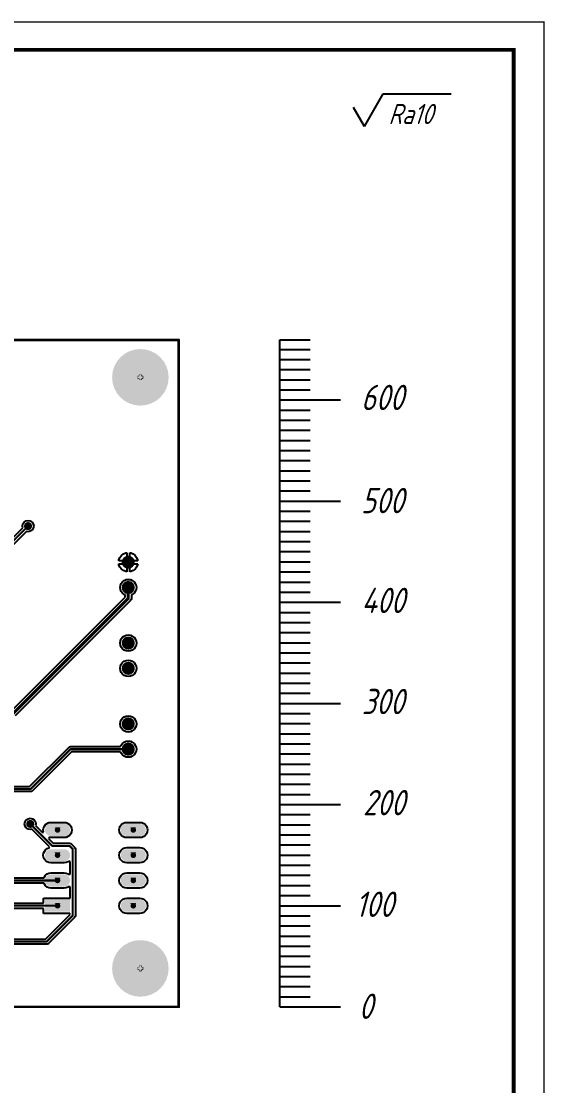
# Paper-space layout 'Лист1' of a CAD drawing. Header units: millimetres. Extents: x 0 to 594, y 0 to 420.
# Drawn here: x 490.8 to 594.3, y 209.8 to 420.3 of the extents above; entities that cross this region are included whole.
import ezdxf

# ---------------------------------------------------------------- set-up
doc = ezdxf.new("R2010")
doc.units = ezdxf.units.MM
for name, color, linetype in [('BottomLayer', 5, 'Continuous'), ('DrillDrawing', 1, 'Continuous'), ('Mechanical1', 6, 'Continuous'), ('PadHoleLayer', 156, 'Continuous'), ('Метки', 7, 'Continuous')]:
    doc.layers.add(name, color=color, linetype=linetype)
doc.layers.add('Sheet', color=7, linetype='Continuous', lineweight=50)
doc.styles.get("Standard").update_dxf_attribs({"font": 'arial.ttf'})
doc.styles.add('стиль1', font='', dxfattribs={"oblique": 18})
doc.styles.get('стиль1').set_extended_font_data('GOST type A')

# ---------------------------------------------------------------- blocks, each defined once
blk = doc.blocks.new('*U174')
blk.add_line((0, 0), (0, 6))
blk = doc.blocks.new('*U175')
at = {"color": 0, "linetype": 'ByBlock', "lineweight": -2, "transparency": 16777216, "rotation": 90}
for p in [(565.86, 359.57), (565.86, 357.57), (565.86, 355.57), (565.86, 353.57), (565.86, 351.57), (565.86, 349.57), (565.86, 347.57), (565.86, 345.57), (565.86, 343.57), (565.86, 341.57), (565.86, 339.57), (565.86, 337.57), (565.86, 335.57), (565.86, 333.57), (565.86, 331.57), (565.86, 329.57), (565.86, 327.57), (565.86, 325.57), (565.86, 323.57), (565.86, 321.57), (565.86, 319.57), (565.86, 317.57), (565.86, 315.57), (565.86, 313.57), (565.86, 311.57), (565.86, 309.57), (565.86, 307.57), (565.86, 305.57), (565.86, 303.57), (565.86, 301.57), (565.86, 299.57), (565.86, 297.57), (565.86, 295.57), (565.86, 293.57), (565.86, 291.57), (565.86, 289.57), (565.86, 287.57), (565.86, 285.57), (565.86, 283.57), (565.86, 281.57), (565.86, 279.57), (565.86, 277.57), (565.86, 275.57), (565.86, 273.57), (565.86, 271.57), (565.86, 269.57), (565.86, 267.57), (565.86, 265.57), (565.86, 263.57), (565.86, 261.57), (565.86, 259.57), (565.86, 257.57), (565.86, 255.57), (565.86, 253.57), (565.86, 251.57), (565.86, 249.57), (565.86, 247.57), (565.86, 245.57), (565.86, 243.57), (565.86, 241.57), (565.86, 239.57), (565.86, 237.57), (565.86, 235.57), (565.86, 233.57), (565.86, 231.57), (565.86, 229.57)]:
    blk.add_blockref('*U174', p, dxfattribs=at)
blk = doc.blocks.new('*U180')
blk.add_line((0, 0), (0, 12))
blk = doc.blocks.new('*U181')
at = {"color": 0, "linetype": 'ByBlock', "lineweight": -2, "transparency": 16777216, "rotation": 90}
for p in [(565.86, 349.57), (565.86, 329.57), (565.86, 309.57), (565.86, 289.57), (565.86, 269.57), (565.86, 249.57), (565.86, 229.57)]:
    blk.add_blockref('*U180', p, dxfattribs=at)

psp = doc.layouts.new('Лист1')

# ---------------------------------------------------------------- hatches: boundary and pattern name
at = {"layer": 'BottomLayer'}
h = psp.add_hatch(color=5, dxfattribs=at)
edge = h.paths.add_edge_path()
edge.add_arc((514.333, 349.898), 5.594, 0, 360, ccw=False)
h = psp.add_hatch(color=5, dxfattribs=at)
edge = h.paths.add_edge_path()
edge.add_arc((492.117, 320.488), 0.799, 0, 360, ccw=False)
h = psp.add_hatch(color=5, dxfattribs=at)
edge = h.paths.add_edge_path()
edge.add_arc((511.936, 313.336), 1.299, 0, 360, ccw=False)
h = psp.add_hatch(color=5, dxfattribs=at)
edge = h.paths.add_edge_path()
edge.add_arc((511.936, 308.342), 1.299, 0, 360, ccw=False)
h = psp.add_hatch(color=5, dxfattribs=at)
edge = h.paths.add_edge_path()
edge.add_arc((511.936, 297.353), 1.299, 0, 360, ccw=False)
h = psp.add_hatch(color=5, dxfattribs=at)
edge = h.paths.add_edge_path()
edge.add_arc((511.936, 292.359), 1.299, 0, 360, ccw=False)
h = psp.add_hatch(color=5, dxfattribs=at)
edge = h.paths.add_edge_path()
edge.add_arc((511.936, 281.37), 1.299, 0, 360, ccw=False)
h = psp.add_hatch(color=5, dxfattribs=at)
edge = h.paths.add_edge_path()
edge.add_arc((511.936, 276.375), 1.299, 0, 360, ccw=False)
h = psp.add_hatch(color=5, dxfattribs=at)
edge = h.paths.add_edge_path()
edge.add_arc((492.556, 261.591), 0.799, 0, 360, ccw=False)
h = psp.add_hatch(color=5, dxfattribs=at)
edge = h.paths.add_edge_path()
edge.add_arc((496.652, 260.392), 1.199, 90, 270)
edge.add_line((496.652, 259.194), (499.249, 259.194))
edge.add_arc((499.249, 260.392), 1.199, 270, 450)
edge.add_line((499.249, 261.591), (496.652, 261.591))
h = psp.add_hatch(color=5, dxfattribs=at)
edge = h.paths.add_edge_path()
edge.add_arc((511.636, 260.392), 1.199, 90, 270)
edge.add_line((511.636, 259.194), (514.233, 259.194))
edge.add_arc((514.233, 260.392), 1.199, 270, 450)
edge.add_line((514.233, 261.591), (511.636, 261.591))
h = psp.add_hatch(color=5, dxfattribs=at)
edge = h.paths.add_edge_path()
edge.add_arc((496.652, 255.398), 1.199, 90, 270)
edge.add_line((496.652, 254.199), (499.249, 254.199))
edge.add_arc((499.249, 255.398), 1.199, 270, 450)
edge.add_line((499.249, 256.596), (496.652, 256.596))
h = psp.add_hatch(color=5, dxfattribs=at)
edge = h.paths.add_edge_path()
edge.add_arc((511.636, 255.398), 1.199, 90, 270)
edge.add_line((511.636, 254.199), (514.233, 254.199))
edge.add_arc((514.233, 255.398), 1.199, 270, 450)
edge.add_line((514.233, 256.596), (511.636, 256.596))
h = psp.add_hatch(color=5, dxfattribs=at)
edge = h.paths.add_edge_path()
edge.add_arc((496.652, 250.403), 1.199, 90, 270)
edge.add_line((496.652, 249.204), (499.249, 249.204))
edge.add_arc((499.249, 250.403), 1.199, 270, 450)
edge.add_line((499.249, 251.602), (496.652, 251.602))
h = psp.add_hatch(color=5, dxfattribs=at)
edge = h.paths.add_edge_path()
edge.add_arc((511.636, 250.403), 1.199, 90, 270)
edge.add_line((511.636, 249.204), (514.233, 249.204))
edge.add_arc((514.233, 250.403), 1.199, 270, 450)
edge.add_line((514.233, 251.602), (511.636, 251.602))
psp.add_hatch(color=5, dxfattribs=at).paths.add_polyline_path([(500.448, 244.21), (495.453, 244.21), (495.453, 246.607), (500.448, 246.607)])
h = psp.add_hatch(color=5, dxfattribs=at)
edge = h.paths.add_edge_path()
edge.add_arc((511.636, 245.408), 1.199, 90, 270)
edge.add_line((511.636, 244.21), (514.233, 244.21))
edge.add_arc((514.233, 245.408), 1.199, 270, 450)
edge.add_line((514.233, 246.607), (511.636, 246.607))
h = psp.add_hatch(color=5, dxfattribs=at)
edge = h.paths.add_edge_path()
edge.add_arc((514.333, 233.021), 5.594, 0, 360, ccw=False)
at = {"layer": 'PadHoleLayer'}
h = psp.add_hatch(color=156, dxfattribs=at)
edge = h.paths.add_edge_path()
edge.add_arc((514.333, 349.898), 3.197, 0, 360, ccw=False)
h = psp.add_hatch(color=156, dxfattribs=at)
edge = h.paths.add_edge_path()
edge.add_arc((511.936, 313.336), 0.999, 0, 360, ccw=False)
h = psp.add_hatch(color=156, dxfattribs=at)
edge = h.paths.add_edge_path()
edge.add_arc((511.936, 308.342), 0.999, 0, 360, ccw=False)
h = psp.add_hatch(color=156, dxfattribs=at)
edge = h.paths.add_edge_path()
edge.add_arc((511.936, 297.353), 0.999, 0, 360, ccw=False)
h = psp.add_hatch(color=156, dxfattribs=at)
edge = h.paths.add_edge_path()
edge.add_arc((511.936, 292.359), 0.999, 0, 360, ccw=False)
h = psp.add_hatch(color=156, dxfattribs=at)
edge = h.paths.add_edge_path()
edge.add_arc((511.936, 281.37), 0.999, 0, 360, ccw=False)
h = psp.add_hatch(color=156, dxfattribs=at)
edge = h.paths.add_edge_path()
edge.add_arc((511.936, 276.375), 0.999, 0, 360, ccw=False)
h = psp.add_hatch(color=156, dxfattribs=at)
edge = h.paths.add_edge_path()
edge.add_arc((497.951, 260.392), 0.549, 0, 360, ccw=False)
h = psp.add_hatch(color=156, dxfattribs=at)
edge = h.paths.add_edge_path()
edge.add_arc((512.935, 260.392), 0.549, 0, 360, ccw=False)
h = psp.add_hatch(color=156, dxfattribs=at)
edge = h.paths.add_edge_path()
edge.add_arc((497.951, 255.398), 0.549, 0, 360, ccw=False)
h = psp.add_hatch(color=156, dxfattribs=at)
edge = h.paths.add_edge_path()
edge.add_arc((512.935, 255.398), 0.549, 0, 360, ccw=False)
h = psp.add_hatch(color=156, dxfattribs=at)
edge = h.paths.add_edge_path()
edge.add_arc((497.951, 250.403), 0.549, 0, 360, ccw=False)
h = psp.add_hatch(color=156, dxfattribs=at)
edge = h.paths.add_edge_path()
edge.add_arc((512.935, 250.403), 0.549, 0, 360, ccw=False)
h = psp.add_hatch(color=156, dxfattribs=at)
edge = h.paths.add_edge_path()
edge.add_arc((497.951, 245.408), 0.549, 0, 360, ccw=False)
h = psp.add_hatch(color=156, dxfattribs=at)
edge = h.paths.add_edge_path()
edge.add_arc((512.935, 245.408), 0.549, 0, 360, ccw=False)
h = psp.add_hatch(color=156, dxfattribs=at)
edge = h.paths.add_edge_path()
edge.add_arc((514.333, 233.021), 3.197, 0, 360, ccw=False)

# ---------------------------------------------------------------- linework, layer by layer
for p, q in [((558.63, 399.477), (562.352, 405.923)), ((562.352, 405.923), (575.783, 405.923)), ((558.63, 399.477), (556.467, 403.222)), ((541.925, 225.429), (541.925, 357.29)), ((541.925, 225.429), (541.925, 357.29)), ((541.925, 357.29), (547.925, 357.29))]:
    psp.add_line(p, q)
at = {"layer": 'BottomLayer'}
for p, q in [((521.925, 357.29), (352.105, 357.29)), ((521.925, 225.429), (521.925, 357.29)), ((479.934, 309.026), (491.063, 320.154)), ((490.997, 320.488), (491.082, 320.917)), ((491.063, 320.154), (490.997, 320.488)), ((491.082, 320.917), (491.325, 321.28)), ((491.325, 321.28), (491.688, 321.523)), ((491.688, 321.523), (492.117, 321.608)), ((492.117, 321.608), (492.546, 321.523)), ((492.546, 321.523), (492.909, 321.28)), ((492.909, 321.28), (493.152, 320.917)), ((493.152, 320.059), (492.909, 319.696)), ((493.152, 320.917), (493.237, 320.488)), ((493.237, 320.488), (493.152, 320.059)), ((491.783, 319.434), (480.654, 308.305)), ((492.117, 319.368), (491.783, 319.434)), ((492.546, 319.453), (492.117, 319.368)), ((492.909, 319.696), (492.546, 319.453)), ((510.061, 313.636), (510.087, 313.832)), ((511.636, 313.636), (510.061, 313.636)), ((510.087, 313.832), (510.278, 314.294)), ((510.278, 314.294), (510.582, 314.69)), ((510.582, 314.69), (510.979, 314.994)), ((510.979, 314.994), (511.44, 315.185)), ((511.44, 315.185), (511.636, 315.211)), ((511.636, 315.211), (511.636, 313.636)), ((512.236, 313.636), (512.236, 315.211)), ((512.236, 315.211), (512.431, 315.185)), ((513.811, 313.636), (512.236, 313.636)), ((512.431, 315.185), (512.893, 314.994)), ((512.893, 314.994), (513.29, 314.69)), ((513.29, 314.69), (513.594, 314.294)), ((513.594, 314.294), (513.785, 313.832)), ((513.785, 313.832), (513.811, 313.636)), ((510.087, 312.841), (510.061, 313.037)), ((510.061, 313.037), (511.636, 313.037)), ((510.278, 312.379), (510.087, 312.841)), ((510.582, 311.983), (510.278, 312.379)), ((510.979, 311.678), (510.582, 311.983)), ((511.44, 311.487), (510.979, 311.678)), ((511.636, 313.037), (511.636, 311.461)), ((512.236, 311.461), (512.236, 313.037)), ((512.236, 313.037), (513.811, 313.037)), ((512.893, 311.678), (512.431, 311.487)), ((513.29, 311.983), (512.893, 311.678)), ((513.594, 312.379), (513.29, 311.983)), ((513.785, 312.841), (513.594, 312.379)), ((513.811, 313.037), (513.785, 312.841)), ((510.54, 309.148), (510.796, 309.482)), ((510.796, 309.482), (511.13, 309.738)), ((511.13, 309.738), (511.519, 309.899)), ((511.636, 311.461), (511.44, 311.487)), ((511.519, 309.899), (511.936, 309.954)), ((511.936, 309.954), (512.353, 309.899)), ((512.431, 311.487), (512.236, 311.461)), ((512.353, 309.899), (512.742, 309.738)), ((512.742, 309.738), (513.076, 309.482)), ((513.076, 309.482), (513.332, 309.148)), ((510.324, 308.342), (510.379, 308.759)), ((510.379, 307.924), (510.324, 308.342)), ((510.379, 308.759), (510.54, 309.148)), ((510.54, 307.536), (510.379, 307.924)), ((510.796, 307.202), (510.54, 307.536)), ((513.332, 307.536), (513.076, 307.202)), ((513.332, 309.148), (513.493, 308.759)), ((513.493, 307.924), (513.332, 307.536)), ((513.493, 308.759), (513.548, 308.342)), ((513.548, 308.342), (513.493, 307.924)), ((488.913, 284.022), (511.325, 306.433)), ((512.368, 305.748), (489.598, 282.978)), ((511.13, 306.946), (510.796, 307.202)), ((511.325, 306.865), (511.13, 306.946)), ((511.325, 306.433), (511.325, 306.865)), ((512.5, 305.946), (512.368, 305.748)), ((512.547, 306.18), (512.5, 305.946)), ((512.742, 306.946), (512.547, 306.865)), ((512.547, 306.865), (512.547, 306.18)), ((512.547, 306.18), (512.547, 306.18)), ((513.076, 307.202), (512.742, 306.946)), ((511.13, 298.749), (511.519, 298.91)), ((511.519, 298.91), (511.936, 298.965)), ((511.936, 298.965), (512.353, 298.91)), ((512.353, 298.91), (512.742, 298.749)), ((510.324, 297.353), (510.379, 297.771)), ((510.379, 296.936), (510.324, 297.353)), ((510.379, 297.771), (510.54, 298.159)), ((510.54, 296.547), (510.379, 296.936)), ((510.54, 298.159), (510.796, 298.493)), ((510.796, 298.493), (511.13, 298.749)), ((512.742, 298.749), (513.076, 298.493)), ((513.076, 298.493), (513.332, 298.159)), ((513.332, 298.159), (513.493, 297.771)), ((513.493, 296.936), (513.332, 296.547)), ((513.493, 297.771), (513.548, 297.353)), ((513.548, 297.353), (513.493, 296.936)), ((510.796, 296.213), (510.54, 296.547)), ((511.13, 295.957), (510.796, 296.213)), ((511.519, 295.796), (511.13, 295.957)), ((511.936, 295.741), (511.519, 295.796)), ((512.353, 295.796), (511.936, 295.741)), ((512.742, 295.957), (512.353, 295.796)), ((513.076, 296.213), (512.742, 295.957)), ((513.332, 296.547), (513.076, 296.213)), ((510.324, 292.359), (510.379, 292.776)), ((510.379, 292.776), (510.54, 293.165)), ((510.54, 293.165), (510.796, 293.498)), ((510.796, 293.498), (511.13, 293.755)), ((511.13, 293.755), (511.519, 293.916)), ((511.519, 293.916), (511.936, 293.971)), ((511.936, 293.971), (512.353, 293.916)), ((512.353, 293.916), (512.742, 293.755)), ((512.742, 293.755), (513.076, 293.498)), ((513.076, 293.498), (513.332, 293.165)), ((513.332, 293.165), (513.493, 292.776)), ((513.493, 292.776), (513.548, 292.359)), ((510.379, 291.941), (510.324, 292.359)), ((510.54, 291.553), (510.379, 291.941)), ((510.796, 291.219), (510.54, 291.553)), ((511.13, 290.962), (510.796, 291.219)), ((511.519, 290.801), (511.13, 290.962)), ((511.936, 290.746), (511.519, 290.801)), ((512.353, 290.801), (511.936, 290.746)), ((512.742, 290.962), (512.353, 290.801)), ((513.076, 291.219), (512.742, 290.962)), ((513.332, 291.553), (513.076, 291.219)), ((513.493, 291.941), (513.332, 291.553)), ((513.548, 292.359), (513.493, 291.941)), ((510.379, 281.787), (510.54, 282.176)), ((510.54, 282.176), (510.796, 282.51)), ((510.796, 282.51), (511.13, 282.766)), ((511.13, 282.766), (511.519, 282.927)), ((511.519, 282.927), (511.936, 282.982)), ((511.936, 282.982), (512.353, 282.927)), ((512.353, 282.927), (512.742, 282.766)), ((512.742, 282.766), (513.076, 282.51)), ((513.076, 282.51), (513.332, 282.176)), ((513.332, 282.176), (513.493, 281.787)), ((510.324, 281.37), (510.379, 281.787)), ((510.379, 280.953), (510.324, 281.37)), ((510.54, 280.564), (510.379, 280.953)), ((510.796, 280.23), (510.54, 280.564)), ((511.13, 279.974), (510.796, 280.23)), ((511.519, 279.813), (511.13, 279.974)), ((512.742, 279.974), (512.353, 279.813)), ((513.076, 280.23), (512.742, 279.974)), ((513.332, 280.564), (513.076, 280.23)), ((513.493, 280.953), (513.332, 280.564)), ((513.493, 281.787), (513.548, 281.37)), ((513.548, 281.37), (513.493, 280.953)), ((511.13, 277.772), (511.519, 277.933)), ((511.936, 279.758), (511.519, 279.813)), ((511.519, 277.933), (511.936, 277.988)), ((512.353, 279.813), (511.936, 279.758)), ((511.936, 277.988), (512.353, 277.933)), ((512.353, 277.933), (512.742, 277.772)), ((492.431, 269), (500.167, 276.736)), ((500.738, 275.866), (493.002, 268.131)), ((500.167, 276.736), (500.332, 276.846)), ((500.332, 276.846), (500.527, 276.885)), ((500.527, 276.885), (510.417, 276.885)), ((510.417, 275.866), (500.738, 275.866)), ((510.417, 276.885), (510.54, 277.182)), ((510.54, 275.569), (510.417, 275.866)), ((510.54, 277.182), (510.796, 277.515)), ((510.796, 277.515), (511.13, 277.772)), ((512.742, 277.772), (513.076, 277.515)), ((513.076, 277.515), (513.332, 277.182)), ((513.332, 277.182), (513.493, 276.793)), ((513.493, 275.958), (513.332, 275.569)), ((513.493, 276.793), (513.548, 276.375)), ((513.548, 276.375), (513.493, 275.958)), ((510.796, 275.236), (510.54, 275.569)), ((511.13, 274.979), (510.796, 275.236)), ((511.519, 274.818), (511.13, 274.979)), ((511.936, 274.763), (511.519, 274.818)), ((512.353, 274.818), (511.936, 274.763)), ((512.742, 274.979), (512.353, 274.818)), ((513.076, 275.236), (512.742, 274.979)), ((513.332, 275.569), (513.076, 275.236)), ((461.45, 269), (492.431, 269)), ((492.642, 267.982), (485.436, 267.982)), ((492.837, 268.021), (492.642, 267.982)), ((493.002, 268.131), (492.837, 268.021)), ((491.436, 261.591), (491.521, 262.02)), ((491.521, 261.162), (491.436, 261.591)), ((491.521, 262.02), (491.764, 262.383)), ((491.764, 260.799), (491.521, 261.162)), ((491.764, 262.383), (492.128, 262.626)), ((492.128, 262.626), (492.556, 262.712)), ((492.556, 262.712), (492.985, 262.626)), ((492.985, 262.626), (493.349, 262.383)), ((493.349, 262.383), (493.591, 262.02)), ((493.591, 262.02), (493.677, 261.591)), ((493.677, 261.591), (493.61, 261.257)), ((493.61, 261.257), (494.958, 259.91)), ((495.192, 260.784), (495.343, 261.148)), ((495.343, 261.148), (495.583, 261.461)), ((495.583, 261.461), (495.896, 261.701)), ((495.896, 261.701), (496.261, 261.852)), ((496.261, 261.852), (496.652, 261.904)), ((496.652, 261.904), (499.249, 261.904)), ((499.249, 261.904), (499.64, 261.852)), ((499.64, 261.852), (500.005, 261.701)), ((500.005, 261.701), (500.318, 261.461)), ((500.318, 261.461), (500.558, 261.148)), ((500.558, 261.148), (500.709, 260.784)), ((510.176, 260.784), (510.327, 261.148)), ((510.327, 261.148), (510.568, 261.461)), ((510.568, 261.461), (510.881, 261.701)), ((510.881, 261.701), (511.245, 261.852)), ((511.245, 261.852), (511.636, 261.904)), ((511.636, 261.904), (514.233, 261.904)), ((514.233, 261.904), (514.625, 261.852)), ((514.625, 261.852), (514.989, 261.701)), ((514.989, 261.701), (515.302, 261.461)), ((515.302, 261.461), (515.542, 261.148)), ((515.542, 261.148), (515.693, 260.784)), ((492.128, 260.556), (491.764, 260.799)), ((492.556, 260.471), (492.128, 260.556)), ((492.89, 260.537), (492.556, 260.471)), ((496.335, 257.092), (492.89, 260.537)), ((494.958, 259.91), (495.106, 259.968)), ((495.106, 259.968), (495.187, 260.039)), ((495.141, 260.392), (495.192, 260.784)), ((495.187, 260.039), (495.141, 260.392)), ((496.299, 258.928), (496.227, 258.847)), ((496.652, 258.881), (496.299, 258.928)), ((499.249, 258.881), (496.652, 258.881)), ((499.64, 258.933), (499.249, 258.881)), ((500.005, 259.084), (499.64, 258.933)), ((500.318, 259.324), (500.005, 259.084)), ((500.558, 259.637), (500.318, 259.324)), ((500.709, 260.001), (500.558, 259.637)), ((500.709, 260.784), (500.761, 260.392)), ((500.761, 260.392), (500.709, 260.001)), ((510.125, 260.392), (510.176, 260.784)), ((510.176, 260.001), (510.125, 260.392)), ((510.327, 259.637), (510.176, 260.001)), ((510.568, 259.324), (510.327, 259.637)), ((510.881, 259.084), (510.568, 259.324)), ((511.245, 258.933), (510.881, 259.084)), ((511.636, 258.881), (511.245, 258.933)), ((514.233, 258.881), (511.636, 258.881)), ((514.625, 258.933), (514.233, 258.881)), ((514.989, 259.084), (514.625, 258.933)), ((515.302, 259.324), (514.989, 259.084)), ((515.542, 259.637), (515.302, 259.324)), ((515.693, 260.001), (515.542, 259.637)), ((515.693, 260.784), (515.745, 260.392)), ((515.745, 260.392), (515.693, 260.001)), ((495.896, 256.707), (496.226, 256.843)), ((496.227, 258.847), (496.17, 258.698)), ((496.17, 258.698), (497.108, 257.76)), ((496.226, 256.843), (496.335, 257.092)), ((497.108, 257.76), (500.33, 257.76)), ((500.33, 257.76), (500.525, 257.721)), ((500.525, 257.721), (500.69, 257.611)), ((500.69, 257.611), (501.325, 256.977)), ((501.325, 256.977), (501.435, 256.811)), ((501.435, 256.811), (501.474, 256.616)), ((510.881, 256.707), (511.245, 256.858)), ((511.245, 256.858), (511.636, 256.909)), ((511.636, 256.909), (514.233, 256.909)), ((514.233, 256.909), (514.625, 256.858)), ((514.625, 256.858), (514.989, 256.707)), ((495.141, 255.398), (495.192, 255.789)), ((495.192, 255.007), (495.141, 255.398)), ((495.192, 255.789), (495.343, 256.153)), ((495.343, 254.642), (495.192, 255.007)), ((495.343, 256.153), (495.583, 256.466)), ((495.583, 256.466), (495.896, 256.707)), ((501.474, 256.616), (501.474, 243.473)), ((510.125, 255.398), (510.176, 255.789)), ((510.176, 255.007), (510.125, 255.398)), ((510.176, 255.789), (510.327, 256.153)), ((510.327, 254.642), (510.176, 255.007)), ((510.327, 256.153), (510.568, 256.466)), ((510.568, 256.466), (510.881, 256.707)), ((514.989, 256.707), (515.302, 256.466)), ((515.302, 256.466), (515.542, 256.153)), ((515.542, 256.153), (515.693, 255.789)), ((515.693, 255.007), (515.542, 254.642)), ((515.693, 255.789), (515.745, 255.398)), ((515.745, 255.398), (515.693, 255.007)), ((495.583, 254.329), (495.343, 254.642)), ((495.896, 254.089), (495.583, 254.329)), ((496.261, 253.938), (495.896, 254.089)), ((496.652, 253.886), (496.261, 253.938)), ((499.249, 253.886), (496.652, 253.886)), ((499.64, 253.938), (499.249, 253.886)), ((500.005, 254.089), (499.64, 253.938)), ((500.202, 254.24), (500.005, 254.089)), ((500.455, 254.115), (500.202, 254.24)), ((500.455, 251.686), (500.455, 254.115)), ((510.568, 254.329), (510.327, 254.642)), ((510.881, 254.089), (510.568, 254.329)), ((511.245, 253.938), (510.881, 254.089)), ((511.636, 253.886), (511.245, 253.938)), ((514.233, 253.886), (511.636, 253.886)), ((514.625, 253.938), (514.233, 253.886)), ((514.989, 254.089), (514.625, 253.938)), ((515.302, 254.329), (514.989, 254.089)), ((515.542, 254.642), (515.302, 254.329)), ((472.629, 250.912), (495.241, 250.912)), ((495.241, 250.912), (495.343, 251.159)), ((495.343, 251.159), (495.583, 251.472)), ((495.583, 251.472), (495.896, 251.712)), ((495.896, 251.712), (496.261, 251.863)), ((496.261, 251.863), (496.652, 251.914)), ((496.652, 251.914), (499.249, 251.914)), ((499.249, 251.914), (499.64, 251.863)), ((499.64, 251.863), (500.005, 251.712)), ((500.005, 251.712), (500.202, 251.561)), ((500.202, 251.561), (500.455, 251.686)), ((510.125, 250.403), (510.176, 250.794)), ((510.176, 250.794), (510.327, 251.159)), ((510.327, 251.159), (510.568, 251.472)), ((510.568, 251.472), (510.881, 251.712)), ((510.881, 251.712), (511.245, 251.863)), ((511.245, 251.863), (511.636, 251.914)), ((511.636, 251.914), (514.233, 251.914)), ((514.233, 251.914), (514.625, 251.863)), ((514.625, 251.863), (514.989, 251.712)), ((514.989, 251.712), (515.302, 251.472)), ((515.302, 251.472), (515.542, 251.159)), ((515.542, 251.159), (515.693, 250.794)), ((515.693, 250.794), (515.745, 250.403)), ((495.241, 249.894), (472.418, 249.894)), ((495.343, 249.647), (495.241, 249.894)), ((495.583, 249.334), (495.343, 249.647)), ((495.896, 249.094), (495.583, 249.334)), ((496.261, 248.943), (495.896, 249.094)), ((496.652, 248.892), (496.261, 248.943)), ((499.249, 248.892), (496.652, 248.892)), ((499.64, 248.943), (499.249, 248.892)), ((500.005, 249.094), (499.64, 248.943)), ((500.202, 249.245), (500.005, 249.094)), ((500.455, 249.12), (500.202, 249.245)), ((500.455, 246.907), (500.455, 249.12)), ((510.176, 250.012), (510.125, 250.403)), ((510.327, 249.647), (510.176, 250.012)), ((510.568, 249.334), (510.327, 249.647)), ((510.881, 249.094), (510.568, 249.334)), ((511.245, 248.943), (510.881, 249.094)), ((511.636, 248.892), (511.245, 248.943)), ((514.233, 248.892), (511.636, 248.892)), ((514.625, 248.943), (514.233, 248.892)), ((514.989, 249.094), (514.625, 248.943)), ((515.302, 249.334), (514.989, 249.094)), ((515.542, 249.647), (515.302, 249.334)), ((515.693, 250.012), (515.542, 249.647)), ((515.745, 250.403), (515.693, 250.012)), ((495.154, 245.918), (495.154, 246.907)), ((495.154, 246.907), (500.455, 246.907)), ((510.327, 246.164), (510.568, 246.477)), ((510.568, 246.477), (510.881, 246.717)), ((510.881, 246.717), (511.245, 246.868)), ((511.245, 246.868), (511.636, 246.92)), ((511.636, 246.92), (514.233, 246.92)), ((514.233, 246.92), (514.625, 246.868)), ((514.625, 246.868), (514.989, 246.717)), ((514.989, 246.717), (515.302, 246.477)), ((515.302, 246.477), (515.542, 246.164)), ((477.166, 245.918), (495.154, 245.918)), ((495.154, 244.899), (478.238, 244.899)), ((495.154, 243.91), (495.154, 244.899)), ((510.125, 245.408), (510.176, 245.799)), ((510.176, 245.017), (510.125, 245.408)), ((510.176, 245.799), (510.327, 246.164)), ((510.327, 244.653), (510.176, 245.017)), ((510.568, 244.34), (510.327, 244.653)), ((510.881, 244.099), (510.568, 244.34)), ((515.302, 244.34), (514.989, 244.099)), ((515.542, 244.653), (515.302, 244.34)), ((515.542, 246.164), (515.693, 245.799)), ((515.693, 245.017), (515.542, 244.653)), ((515.693, 245.799), (515.745, 245.408)), ((515.745, 245.408), (515.693, 245.017)), ((500.388, 243.91), (495.154, 243.91)), ((495.578, 238.806), (500.428, 243.656)), ((501.325, 243.113), (496.149, 237.937)), ((500.428, 243.656), (500.388, 243.91)), ((501.435, 243.278), (501.325, 243.113)), ((501.474, 243.473), (501.435, 243.278)), ((511.245, 243.948), (510.881, 244.099)), ((511.636, 243.897), (511.245, 243.948)), ((514.233, 243.897), (511.636, 243.897)), ((514.625, 243.948), (514.233, 243.897)), ((514.989, 244.099), (514.625, 243.948)), ((480.479, 238.806), (495.578, 238.806)), ((496.149, 237.937), (495.983, 237.827)), ((495.789, 237.788), (480.479, 237.788)), ((495.983, 237.827), (495.789, 237.788)), ((352.105, 225.429), (521.925, 225.429))]:
    psp.add_line(p, q, dxfattribs=at)
for points, const_width in [([(492.117, 320.488), (479.601, 307.972)], 0.4), ([(511.936, 306.18), (511.936, 308.342)], 0.599), ([(511.936, 306.18), (489.166, 283.41)], 0.599), ([(500.527, 276.375), (492.642, 268.491)], 0.4), ([(511.936, 276.375), (500.527, 276.375)], 0.4), ([(492.642, 268.491), (460.469, 268.491)], 0.4), ([(496.897, 257.251), (492.556, 261.591)], 0.4), ([(500.33, 257.251), (496.897, 257.251)], 0.4), ([(500.965, 256.616), (500.33, 257.251)], 0.4), ([(500.965, 243.473), (500.965, 256.616)], 0.4), ([(497.951, 250.403), (472.418, 250.403)], 0.4), ([(497.951, 245.408), (478.027, 245.408)], 0.4), ([(500.965, 243.473), (495.789, 238.297)], 0.4), ([(495.789, 238.297), (479.498, 238.297)], 0.4)]:
    psp.add_lwpolyline(points, dxfattribs=dict(at, const_width=const_width))
for points, const_width in [([(492.217, 320.488, -1), (492.017, 320.488, -1)], 0.2), ([(512.086, 308.342, -1), (511.786, 308.342, -1)], 0.3), ([(512.086, 306.18, -1), (511.786, 306.18, -1)], 0.3), ([(512.086, 306.18, -1), (511.786, 306.18, -1)], 0.3), ([(500.627, 276.375, -1), (500.427, 276.375, -1)], 0.2), ([(500.627, 276.375, -1), (500.427, 276.375, -1)], 0.2), ([(512.036, 276.375, -1), (511.836, 276.375, -1)], 0.2), ([(492.742, 268.491, -1), (492.542, 268.491, -1)], 0.2), ([(492.742, 268.491, -1), (492.542, 268.491, -1)], 0.2), ([(492.656, 261.591, -1), (492.457, 261.591, -1)], 0.2), ([(496.997, 257.251, -1), (496.797, 257.251, -1)], 0.2), ([(496.997, 257.251, -1), (496.797, 257.251, -1)], 0.2), ([(500.43, 257.251, -1), (500.23, 257.251, -1)], 0.2), ([(500.43, 257.251, -1), (500.23, 257.251, -1)], 0.2), ([(501.065, 256.616, -1), (500.865, 256.616, -1)], 0.2), ([(501.065, 256.616, -1), (500.865, 256.616, -1)], 0.2), ([(498.051, 250.403, -1), (497.851, 250.403, -1)], 0.2), ([(498.051, 245.408, -1), (497.851, 245.408, -1)], 0.2), ([(501.065, 243.473, -1), (500.865, 243.473, -1)], 0.2), ([(501.065, 243.473, -1), (500.865, 243.473, -1)], 0.2), ([(495.888, 238.297, -1), (495.689, 238.297, -1)], 0.2), ([(495.888, 238.297, -1), (495.689, 238.297, -1)], 0.2)]:
    psp.add_lwpolyline(points, format="xyb", close=True, dxfattribs=dict(at, const_width=const_width))
at = {"layer": 'DrillDrawing', "const_width": 0.101}
for points in [[(514.08, 350.151), (513.826, 350.151)], [(513.826, 349.644), (513.826, 350.151)], [(514.08, 349.644), (513.826, 349.644)], [(514.587, 350.405), (514.08, 350.405)], [(514.08, 350.151), (514.08, 350.405)], [(514.08, 349.39), (514.08, 349.644)], [(514.587, 349.39), (514.08, 349.39)], [(514.587, 350.151), (514.587, 350.405)], [(514.841, 350.151), (514.587, 350.151)], [(514.841, 349.644), (514.587, 349.644)], [(514.587, 349.39), (514.587, 349.644)], [(514.841, 349.644), (514.841, 350.151)], [(491.863, 320.742), (491.609, 320.742)], [(491.863, 320.488), (491.609, 320.742)], [(491.863, 320.488), (491.609, 320.234)], [(491.863, 320.234), (491.609, 320.234)], [(492.117, 320.995), (491.863, 320.742)], [(492.117, 319.981), (491.863, 320.234)], [(492.371, 320.742), (492.117, 320.995)], [(492.371, 320.234), (492.117, 319.981)], [(492.624, 320.742), (492.371, 320.488)], [(492.624, 320.742), (492.371, 320.742)], [(492.624, 320.234), (492.371, 320.488)], [(492.624, 320.234), (492.371, 320.234)], [(511.428, 312.829), (511.428, 313.844)], [(512.443, 313.844), (511.428, 313.844)], [(512.443, 312.829), (512.443, 313.844)], [(512.443, 312.829), (511.428, 312.829)], [(511.428, 307.834), (511.428, 308.849)], [(512.443, 308.849), (511.428, 308.849)], [(512.443, 307.834), (511.428, 307.834)], [(512.443, 307.834), (512.443, 308.849)], [(511.428, 296.846), (511.428, 297.861)], [(512.443, 297.861), (511.428, 297.861)], [(512.443, 296.846), (511.428, 296.846)], [(512.443, 296.846), (512.443, 297.861)], [(511.428, 291.851), (511.428, 292.866)], [(512.443, 292.866), (511.428, 292.866)], [(512.443, 291.851), (512.443, 292.866)], [(512.443, 291.851), (511.428, 291.851)], [(511.428, 280.863), (511.428, 281.878)], [(512.443, 281.878), (511.428, 281.878)], [(512.443, 280.863), (511.428, 280.863)], [(512.443, 280.863), (512.443, 281.878)], [(511.428, 275.868), (511.428, 276.883)], [(512.443, 276.883), (511.428, 276.883)], [(512.443, 275.868), (511.428, 275.868)], [(512.443, 275.868), (512.443, 276.883)], [(492.303, 261.845), (492.049, 261.845)], [(492.303, 261.591), (492.049, 261.845)], [(492.303, 261.591), (492.049, 261.337)], [(492.303, 261.337), (492.049, 261.337)], [(492.556, 262.099), (492.303, 261.845)], [(492.556, 261.084), (492.303, 261.337)], [(492.81, 261.845), (492.556, 262.099)], [(492.81, 261.337), (492.556, 261.084)], [(493.064, 261.845), (492.81, 261.591)], [(493.064, 261.845), (492.81, 261.845)], [(493.064, 261.337), (492.81, 261.591)], [(493.064, 261.337), (492.81, 261.337)], [(497.951, 259.885), (497.443, 260.9)], [(498.458, 260.9), (497.443, 260.9)], [(498.458, 260.9), (497.951, 259.885)], [(512.935, 259.885), (512.427, 260.9)], [(513.442, 260.9), (512.427, 260.9)], [(513.442, 260.9), (512.935, 259.885)], [(497.951, 254.89), (497.443, 255.905)], [(498.458, 255.905), (497.443, 255.905)], [(498.458, 255.905), (497.951, 254.89)], [(512.935, 254.89), (512.427, 255.905)], [(513.442, 255.905), (512.427, 255.905)], [(513.442, 255.905), (512.935, 254.89)], [(497.951, 249.896), (497.443, 250.911)], [(498.458, 250.911), (497.443, 250.911)], [(498.458, 250.911), (497.951, 249.896)], [(512.935, 249.896), (512.427, 250.911)], [(513.442, 250.911), (512.427, 250.911)], [(513.442, 250.911), (512.935, 249.896)], [(497.951, 244.901), (497.443, 245.916)], [(498.458, 245.916), (497.443, 245.916)], [(498.458, 245.916), (497.951, 244.901)], [(512.935, 244.901), (512.427, 245.916)], [(513.442, 245.916), (512.427, 245.916)], [(513.442, 245.916), (512.935, 244.901)], [(514.08, 233.275), (513.826, 233.275)], [(513.826, 232.768), (513.826, 233.275)], [(514.08, 232.768), (513.826, 232.768)], [(514.587, 233.529), (514.08, 233.529)], [(514.08, 233.275), (514.08, 233.529)], [(514.08, 232.514), (514.08, 232.768)], [(514.587, 232.514), (514.08, 232.514)], [(514.587, 233.275), (514.587, 233.529)], [(514.841, 233.275), (514.587, 233.275)], [(514.841, 232.768), (514.587, 232.768)], [(514.587, 232.514), (514.587, 232.768)], [(514.841, 232.768), (514.841, 233.275)]]:
    psp.add_lwpolyline(points, dxfattribs=at)
at = {"layer": 'DrillDrawing', "const_width": 0.0507}
for points in [[(513.851, 350.151, -1), (513.801, 350.151, -1)], [(513.851, 350.151, -1), (513.801, 350.151, -1)], [(513.851, 349.644, -1), (513.801, 349.644, -1)], [(513.851, 349.644, -1), (513.801, 349.644, -1)], [(514.105, 350.405, -1), (514.054, 350.405, -1)], [(514.105, 350.405, -1), (514.054, 350.405, -1)], [(514.105, 350.151, -1), (514.054, 350.151, -1)], [(514.105, 350.151, -1), (514.054, 350.151, -1)], [(514.105, 349.644, -1), (514.054, 349.644, -1)], [(514.105, 349.644, -1), (514.054, 349.644, -1)], [(514.105, 349.39, -1), (514.054, 349.39, -1)], [(514.105, 349.39, -1), (514.054, 349.39, -1)], [(514.612, 350.405, -1), (514.562, 350.405, -1)], [(514.612, 350.405, -1), (514.562, 350.405, -1)], [(514.612, 350.151, -1), (514.562, 350.151, -1)], [(514.612, 350.151, -1), (514.562, 350.151, -1)], [(514.612, 349.644, -1), (514.562, 349.644, -1)], [(514.612, 349.644, -1), (514.562, 349.644, -1)], [(514.612, 349.39, -1), (514.562, 349.39, -1)], [(514.612, 349.39, -1), (514.562, 349.39, -1)], [(514.866, 350.151, -1), (514.815, 350.151, -1)], [(514.866, 350.151, -1), (514.815, 350.151, -1)], [(514.866, 349.644, -1), (514.815, 349.644, -1)], [(514.866, 349.644, -1), (514.815, 349.644, -1)], [(491.635, 320.742, -1), (491.584, 320.742, -1)], [(491.635, 320.742, -1), (491.584, 320.742, -1)], [(491.635, 320.234, -1), (491.584, 320.234, -1)], [(491.635, 320.234, -1), (491.584, 320.234, -1)], [(491.889, 320.742, -1), (491.838, 320.742, -1)], [(491.889, 320.742, -1), (491.838, 320.742, -1)], [(491.889, 320.488, -1), (491.838, 320.488, -1)], [(491.889, 320.488, -1), (491.838, 320.488, -1)], [(491.889, 320.234, -1), (491.838, 320.234, -1)], [(491.889, 320.234, -1), (491.838, 320.234, -1)], [(492.142, 320.995, -1), (492.092, 320.995, -1)], [(492.142, 320.995, -1), (492.092, 320.995, -1)], [(492.142, 319.981, -1), (492.092, 319.981, -1)], [(492.142, 319.981, -1), (492.092, 319.981, -1)], [(492.396, 320.742, -1), (492.345, 320.742, -1)], [(492.396, 320.742, -1), (492.345, 320.742, -1)], [(492.396, 320.488, -1), (492.345, 320.488, -1)], [(492.396, 320.488, -1), (492.345, 320.488, -1)], [(492.396, 320.234, -1), (492.345, 320.234, -1)], [(492.396, 320.234, -1), (492.345, 320.234, -1)], [(492.65, 320.742, -1), (492.599, 320.742, -1)], [(492.65, 320.742, -1), (492.599, 320.742, -1)], [(492.65, 320.234, -1), (492.599, 320.234, -1)], [(492.65, 320.234, -1), (492.599, 320.234, -1)], [(511.454, 313.844, -1), (511.403, 313.844, -1)], [(511.454, 313.844, -1), (511.403, 313.844, -1)], [(512.469, 313.844, -1), (512.418, 313.844, -1)], [(512.469, 313.844, -1), (512.418, 313.844, -1)], [(511.454, 312.829, -1), (511.403, 312.829, -1)], [(511.454, 312.829, -1), (511.403, 312.829, -1)], [(512.469, 312.829, -1), (512.418, 312.829, -1)], [(512.469, 312.829, -1), (512.418, 312.829, -1)], [(511.454, 308.849, -1), (511.403, 308.849, -1)], [(511.454, 308.849, -1), (511.403, 308.849, -1)], [(511.454, 307.834, -1), (511.403, 307.834, -1)], [(511.454, 307.834, -1), (511.403, 307.834, -1)], [(512.469, 308.849, -1), (512.418, 308.849, -1)], [(512.469, 308.849, -1), (512.418, 308.849, -1)], [(512.469, 307.834, -1), (512.418, 307.834, -1)], [(512.469, 307.834, -1), (512.418, 307.834, -1)], [(511.454, 297.861, -1), (511.403, 297.861, -1)], [(511.454, 297.861, -1), (511.403, 297.861, -1)], [(511.454, 296.846, -1), (511.403, 296.846, -1)], [(511.454, 296.846, -1), (511.403, 296.846, -1)], [(512.469, 297.861, -1), (512.418, 297.861, -1)], [(512.469, 297.861, -1), (512.418, 297.861, -1)], [(512.469, 296.846, -1), (512.418, 296.846, -1)], [(512.469, 296.846, -1), (512.418, 296.846, -1)], [(511.454, 292.866, -1), (511.403, 292.866, -1)], [(511.454, 292.866, -1), (511.403, 292.866, -1)], [(512.469, 292.866, -1), (512.418, 292.866, -1)], [(512.469, 292.866, -1), (512.418, 292.866, -1)], [(511.454, 291.851, -1), (511.403, 291.851, -1)], [(511.454, 291.851, -1), (511.403, 291.851, -1)], [(512.469, 291.851, -1), (512.418, 291.851, -1)], [(512.469, 291.851, -1), (512.418, 291.851, -1)], [(511.454, 281.878, -1), (511.403, 281.878, -1)], [(511.454, 281.878, -1), (511.403, 281.878, -1)], [(511.454, 280.863, -1), (511.403, 280.863, -1)], [(511.454, 280.863, -1), (511.403, 280.863, -1)], [(512.469, 281.878, -1), (512.418, 281.878, -1)], [(512.469, 281.878, -1), (512.418, 281.878, -1)], [(512.469, 280.863, -1), (512.418, 280.863, -1)], [(512.469, 280.863, -1), (512.418, 280.863, -1)], [(511.454, 276.883, -1), (511.403, 276.883, -1)], [(511.454, 276.883, -1), (511.403, 276.883, -1)], [(511.454, 275.868, -1), (511.403, 275.868, -1)], [(511.454, 275.868, -1), (511.403, 275.868, -1)], [(512.469, 276.883, -1), (512.418, 276.883, -1)], [(512.469, 276.883, -1), (512.418, 276.883, -1)], [(512.469, 275.868, -1), (512.418, 275.868, -1)], [(512.469, 275.868, -1), (512.418, 275.868, -1)], [(492.074, 261.845, -1), (492.024, 261.845, -1)], [(492.074, 261.845, -1), (492.024, 261.845, -1)], [(492.074, 261.337, -1), (492.024, 261.337, -1)], [(492.074, 261.337, -1), (492.024, 261.337, -1)], [(492.328, 261.845, -1), (492.277, 261.845, -1)], [(492.328, 261.845, -1), (492.277, 261.845, -1)], [(492.328, 261.591, -1), (492.277, 261.591, -1)], [(492.328, 261.591, -1), (492.277, 261.591, -1)], [(492.328, 261.337, -1), (492.277, 261.337, -1)], [(492.328, 261.337, -1), (492.277, 261.337, -1)], [(492.582, 262.099, -1), (492.531, 262.099, -1)], [(492.582, 262.099, -1), (492.531, 262.099, -1)], [(492.582, 261.084, -1), (492.531, 261.084, -1)], [(492.582, 261.084, -1), (492.531, 261.084, -1)], [(492.836, 261.845, -1), (492.785, 261.845, -1)], [(492.836, 261.845, -1), (492.785, 261.845, -1)], [(492.836, 261.591, -1), (492.785, 261.591, -1)], [(492.836, 261.591, -1), (492.785, 261.591, -1)], [(492.836, 261.337, -1), (492.785, 261.337, -1)], [(492.836, 261.337, -1), (492.785, 261.337, -1)], [(493.089, 261.845, -1), (493.038, 261.845, -1)], [(493.089, 261.845, -1), (493.038, 261.845, -1)], [(493.089, 261.337, -1), (493.038, 261.337, -1)], [(493.089, 261.337, -1), (493.038, 261.337, -1)], [(497.469, 260.9, -1), (497.418, 260.9, -1)], [(497.469, 260.9, -1), (497.418, 260.9, -1)], [(497.976, 259.885, -1), (497.925, 259.885, -1)], [(497.976, 259.885, -1), (497.925, 259.885, -1)], [(498.484, 260.9, -1), (498.433, 260.9, -1)], [(498.484, 260.9, -1), (498.433, 260.9, -1)], [(512.453, 260.9, -1), (512.402, 260.9, -1)], [(512.453, 260.9, -1), (512.402, 260.9, -1)], [(512.96, 259.885, -1), (512.909, 259.885, -1)], [(512.96, 259.885, -1), (512.909, 259.885, -1)], [(513.468, 260.9, -1), (513.417, 260.9, -1)], [(513.468, 260.9, -1), (513.417, 260.9, -1)], [(497.469, 255.905, -1), (497.418, 255.905, -1)], [(497.469, 255.905, -1), (497.418, 255.905, -1)], [(497.976, 254.89, -1), (497.925, 254.89, -1)], [(497.976, 254.89, -1), (497.925, 254.89, -1)], [(498.484, 255.905, -1), (498.433, 255.905, -1)], [(498.484, 255.905, -1), (498.433, 255.905, -1)], [(512.453, 255.905, -1), (512.402, 255.905, -1)], [(512.453, 255.905, -1), (512.402, 255.905, -1)], [(512.96, 254.89, -1), (512.909, 254.89, -1)], [(512.96, 254.89, -1), (512.909, 254.89, -1)], [(513.468, 255.905, -1), (513.417, 255.905, -1)], [(513.468, 255.905, -1), (513.417, 255.905, -1)], [(497.469, 250.911, -1), (497.418, 250.911, -1)], [(497.469, 250.911, -1), (497.418, 250.911, -1)], [(498.484, 250.911, -1), (498.433, 250.911, -1)], [(498.484, 250.911, -1), (498.433, 250.911, -1)], [(512.453, 250.911, -1), (512.402, 250.911, -1)], [(512.453, 250.911, -1), (512.402, 250.911, -1)], [(513.468, 250.911, -1), (513.417, 250.911, -1)], [(513.468, 250.911, -1), (513.417, 250.911, -1)], [(497.976, 249.896, -1), (497.925, 249.896, -1)], [(497.976, 249.896, -1), (497.925, 249.896, -1)], [(512.96, 249.896, -1), (512.909, 249.896, -1)], [(512.96, 249.896, -1), (512.909, 249.896, -1)], [(497.469, 245.916, -1), (497.418, 245.916, -1)], [(497.469, 245.916, -1), (497.418, 245.916, -1)], [(497.976, 244.901, -1), (497.925, 244.901, -1)], [(497.976, 244.901, -1), (497.925, 244.901, -1)], [(498.484, 245.916, -1), (498.433, 245.916, -1)], [(498.484, 245.916, -1), (498.433, 245.916, -1)], [(512.453, 245.916, -1), (512.402, 245.916, -1)], [(512.453, 245.916, -1), (512.402, 245.916, -1)], [(512.96, 244.901, -1), (512.909, 244.901, -1)], [(512.96, 244.901, -1), (512.909, 244.901, -1)], [(513.468, 245.916, -1), (513.417, 245.916, -1)], [(513.468, 245.916, -1), (513.417, 245.916, -1)], [(513.851, 233.275, -1), (513.801, 233.275, -1)], [(513.851, 233.275, -1), (513.801, 233.275, -1)], [(513.851, 232.768, -1), (513.801, 232.768, -1)], [(513.851, 232.768, -1), (513.801, 232.768, -1)], [(514.105, 233.529, -1), (514.054, 233.529, -1)], [(514.105, 233.529, -1), (514.054, 233.529, -1)], [(514.105, 233.275, -1), (514.054, 233.275, -1)], [(514.105, 233.275, -1), (514.054, 233.275, -1)], [(514.105, 232.768, -1), (514.054, 232.768, -1)], [(514.105, 232.768, -1), (514.054, 232.768, -1)], [(514.105, 232.514, -1), (514.054, 232.514, -1)], [(514.105, 232.514, -1), (514.054, 232.514, -1)], [(514.612, 233.529, -1), (514.562, 233.529, -1)], [(514.612, 233.529, -1), (514.562, 233.529, -1)], [(514.612, 233.275, -1), (514.562, 233.275, -1)], [(514.612, 233.275, -1), (514.562, 233.275, -1)], [(514.612, 232.768, -1), (514.562, 232.768, -1)], [(514.612, 232.768, -1), (514.562, 232.768, -1)], [(514.612, 232.514, -1), (514.562, 232.514, -1)], [(514.612, 232.514, -1), (514.562, 232.514, -1)], [(514.866, 233.275, -1), (514.815, 233.275, -1)], [(514.866, 233.275, -1), (514.815, 233.275, -1)], [(514.866, 232.768, -1), (514.815, 232.768, -1)], [(514.866, 232.768, -1), (514.815, 232.768, -1)]]:
    psp.add_lwpolyline(points, format="xyb", close=True, dxfattribs=at)
at = {"layer": 'Mechanical1', "const_width": 0.507}
for points in [[(521.925, 357.29), (352.105, 357.29)], [(521.925, 225.429), (521.925, 357.29)], [(521.925, 225.429), (352.105, 225.429)]]:
    psp.add_lwpolyline(points, dxfattribs=at)
at = {"layer": 'Mechanical1', "const_width": 0.254}
for points in [[(522.052, 357.29, -1), (521.798, 357.29, -1)], [(522.052, 357.29, -1), (521.798, 357.29, -1)], [(522.052, 225.429, -1), (521.798, 225.429, -1)], [(522.052, 225.429, -1), (521.798, 225.429, -1)]]:
    psp.add_lwpolyline(points, format="xyb", close=True, dxfattribs=at)
at = {"layer": 'Sheet'}
for points, const_width in [([(0.15, 420.15), (594.15, 420.15), (594.15, 0.15), (0.15, 0.15), (0.15, 420.15)], 0.3), ([(19.651, 150.65), (8.151, 150.65), (8.151, 5.15), (588.151, 5.15), (588.151, 414.65), (19.651, 414.649), (19.651, 171.65)], 0.749)]:
    psp.add_lwpolyline(points, dxfattribs=dict(at, const_width=const_width))

# ---------------------------------------------------------------- block references
at = {"xscale": -1}
for name in ['*U175', '*U181']:
    psp.add_blockref(name, (1107.789, -4.142), dxfattribs=at)

# ---------------------------------------------------------------- texts
at = {"char_height": 5, "attachment_point": 3}
for s, insert in [('{\\fGOST type A|b0|i1|c204|p34;600}', (566.403, 348.425)), ('{\\fGOST type A|b0|i1|c204|p34;500}', (566.416, 328.029)), ('{\\fGOST type A|b0|i1|c204|p34;400}', (566.597, 308.288)), ('{\\fGOST type A|b0|i1|c204|p34;300}', (566.463, 288.294)), ('{\\fGOST type A|b0|i1|c204|p34;200}', (566.625, 268.301)), ('{\\fGOST type A|b0|i1|c204|p34;100}', (564.413, 248.207)), ('{\\fGOST type A|b0|i1|c204|p34;0}', (560.282, 228.039))]:
    psp.add_mtext_dynamic_manual_height_columns(s, width=7.21635, gutter_width=12.5, heights=[0], dxfattribs=dict(at, insert=insert))
at = {"layer": 'Метки', "insert": (563.39, 403.969), "char_height": 4, "attachment_point": 1, "style": 'стиль1'}
psp.add_mtext_dynamic_manual_height_columns('Ra10', width=34.47412, gutter_width=5, heights=[0], dxfattribs=at)

doc.saveas('drawing.dxf')
